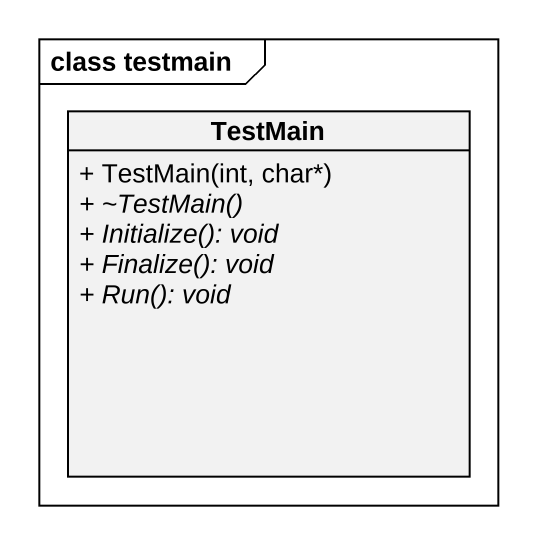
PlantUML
@startuml
mainframe class testmain
hide circle
hide empty members
skinparam classAttributeIconSize 0
class TestMain {
  + TestMain(int, char*)
  {abstract} + ~TestMain()
  {abstract} + Initialize(): void
  {abstract} + Finalize(): void
  {abstract} + Run(): void
}
@enduml
